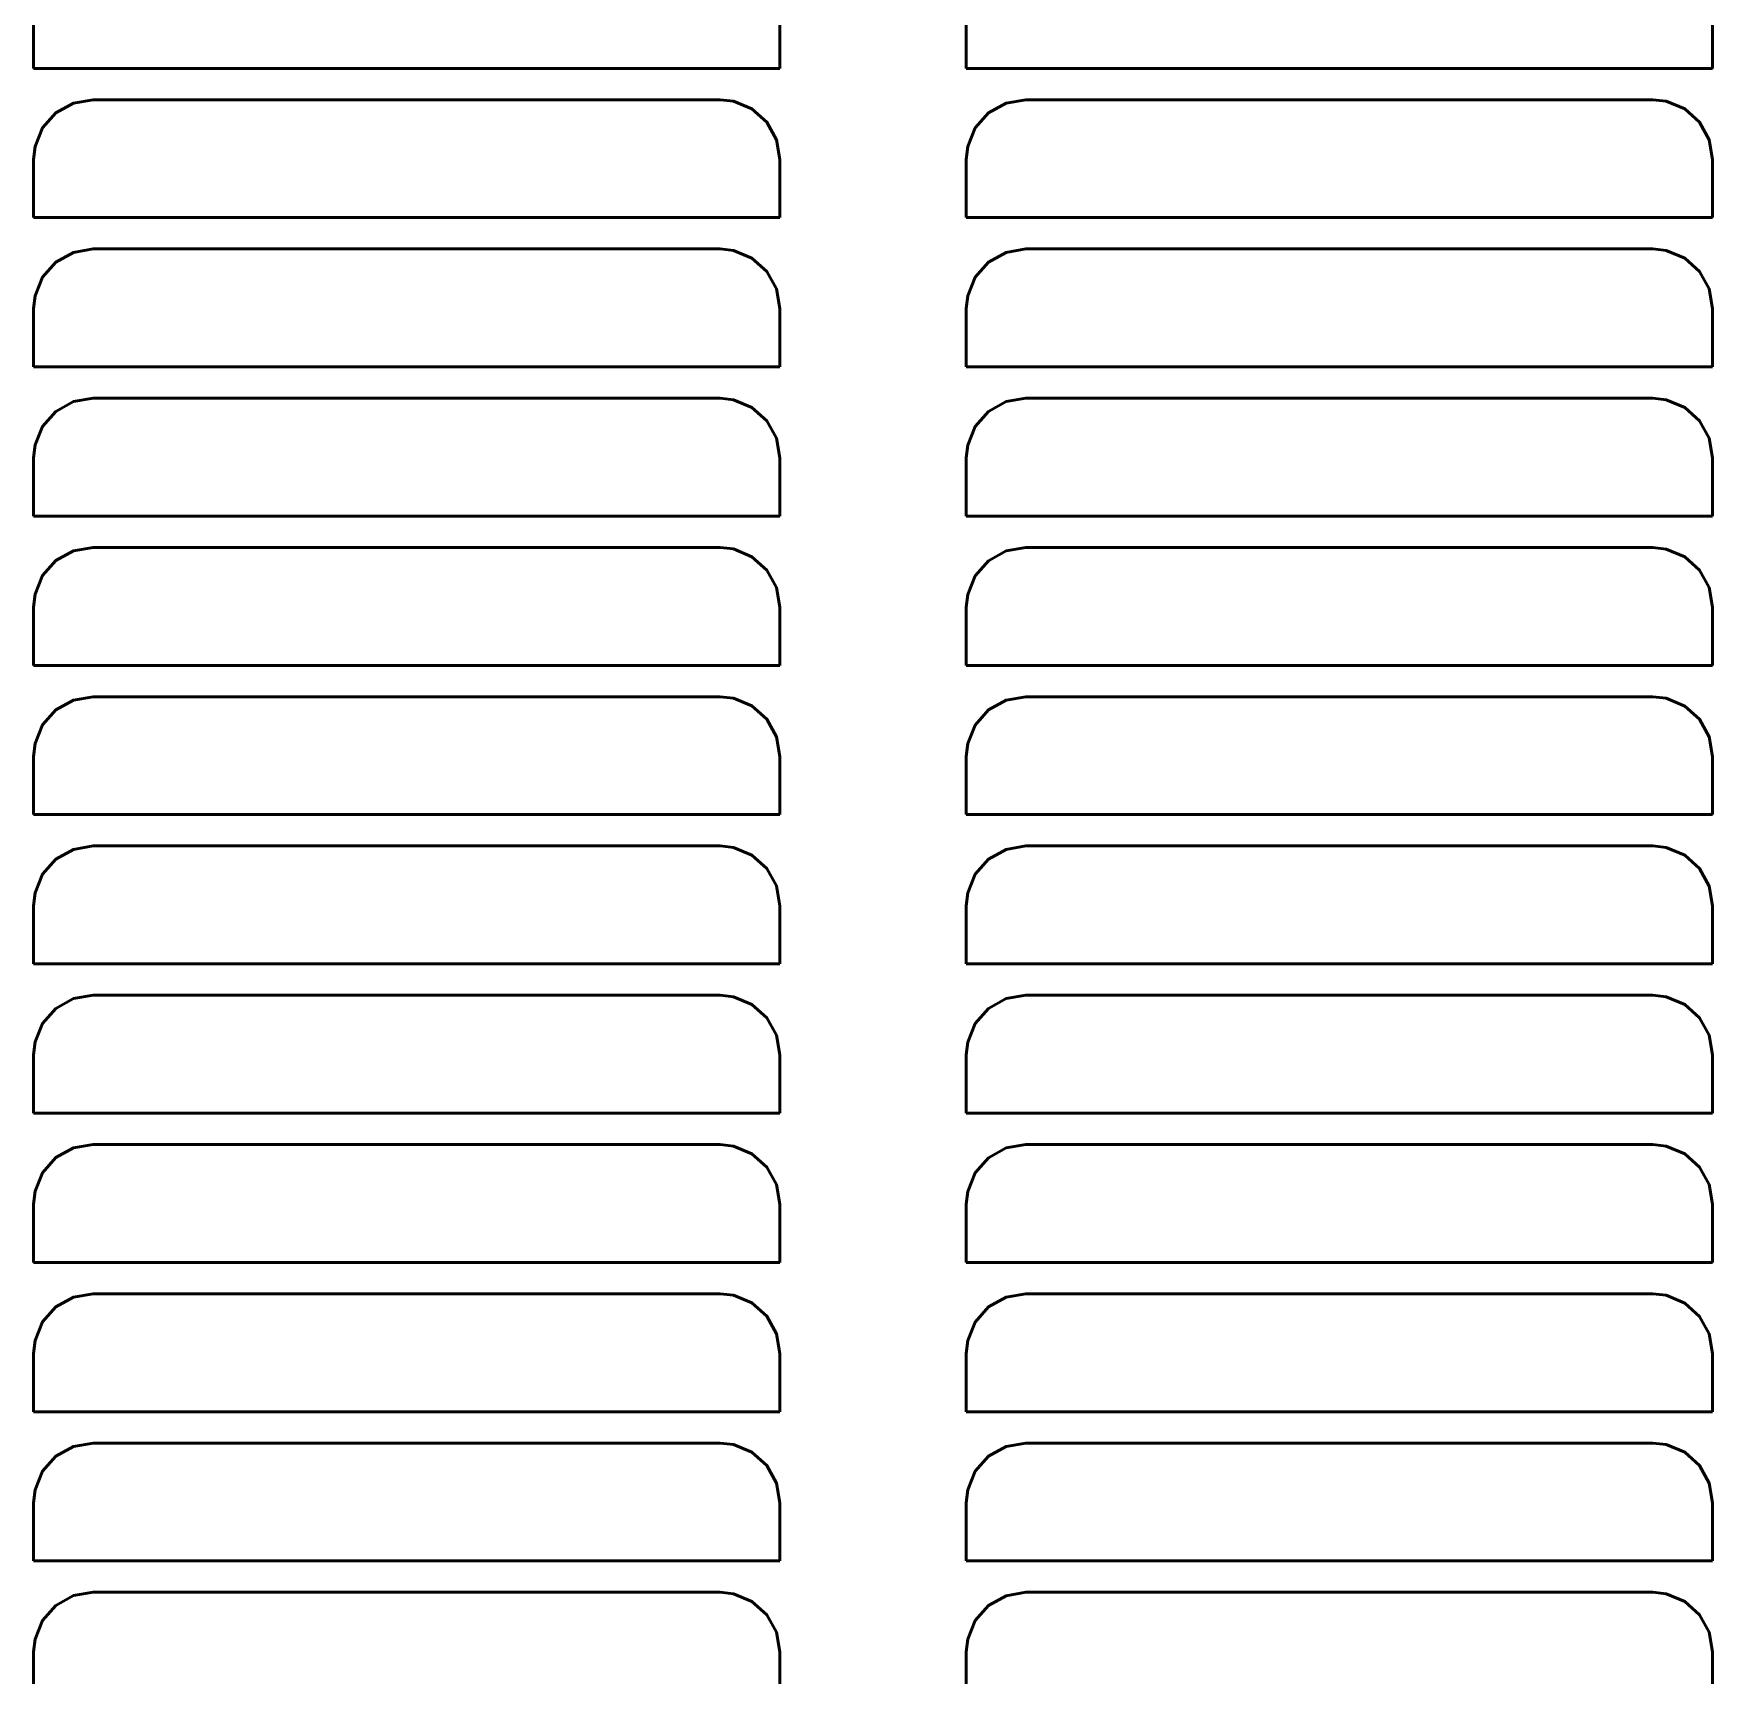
# Model space of a CAD drawing. Header units: inches. Extents: x -0.3 to 35.5, y 0 to 41.5.
# Drawn here: x 25.89 to 31.52, y 10.3 to 15.8 of the extents above; entities that cross this region are included whole.
import ezdxf

# ---------------------------------------------------------------- set-up
doc = ezdxf.new("R2010")
doc.units = ezdxf.units.IN
doc.header["$MEASUREMENT"] = 0
doc.layers.add('AM_0', color=7, linetype='Continuous', lineweight=50)

msp = doc.modelspace()

# ---------------------------------------------------------------- linework, layer by layer
at = {"layer": 'AM_0'}
for p, q in [((25.891, 15.881), (25.891, 15.686)), ((28.391, 15.686), (28.391, 15.881)), ((29.016, 15.881), (29.016, 15.686)), ((31.516, 15.686), (31.516, 15.881)), ((25.891, 15.686), (28.391, 15.686)), ((29.016, 15.686), (31.516, 15.686)), ((28.191, 15.581), (26.091, 15.581)), ((31.316, 15.581), (29.216, 15.581)), ((25.891, 15.381), (25.891, 15.186)), ((28.391, 15.186), (28.391, 15.381)), ((29.016, 15.381), (29.016, 15.186)), ((31.516, 15.186), (31.516, 15.381)), ((25.891, 15.186), (28.391, 15.186)), ((29.016, 15.186), (31.516, 15.186)), ((28.191, 15.081), (26.091, 15.081)), ((31.316, 15.081), (29.216, 15.081)), ((25.891, 14.881), (25.891, 14.686)), ((28.391, 14.686), (28.391, 14.881)), ((29.016, 14.881), (29.016, 14.686)), ((31.516, 14.686), (31.516, 14.881)), ((25.891, 14.686), (28.391, 14.686)), ((29.016, 14.686), (31.516, 14.686)), ((28.191, 14.581), (26.091, 14.581)), ((31.316, 14.581), (29.216, 14.581)), ((25.891, 14.381), (25.891, 14.186)), ((28.391, 14.186), (28.391, 14.381)), ((29.016, 14.381), (29.016, 14.186)), ((31.516, 14.186), (31.516, 14.381)), ((25.891, 14.186), (28.391, 14.186)), ((29.016, 14.186), (31.516, 14.186)), ((28.191, 14.081), (26.091, 14.081)), ((31.316, 14.081), (29.216, 14.081)), ((25.891, 13.881), (25.891, 13.686)), ((28.391, 13.686), (28.391, 13.881)), ((29.016, 13.881), (29.016, 13.686)), ((31.516, 13.686), (31.516, 13.881)), ((25.891, 13.686), (28.391, 13.686)), ((29.016, 13.686), (31.516, 13.686)), ((28.191, 13.581), (26.091, 13.581)), ((31.316, 13.581), (29.216, 13.581)), ((25.891, 13.381), (25.891, 13.186)), ((28.391, 13.186), (28.391, 13.381)), ((29.016, 13.381), (29.016, 13.186)), ((31.516, 13.186), (31.516, 13.381)), ((25.891, 13.186), (28.391, 13.186)), ((29.016, 13.186), (31.516, 13.186)), ((28.191, 13.081), (26.091, 13.081)), ((31.316, 13.081), (29.216, 13.081)), ((25.891, 12.881), (25.891, 12.686)), ((28.391, 12.686), (28.391, 12.881)), ((29.016, 12.881), (29.016, 12.686)), ((31.516, 12.686), (31.516, 12.881)), ((25.891, 12.686), (28.391, 12.686)), ((29.016, 12.686), (31.516, 12.686)), ((28.191, 12.581), (26.091, 12.581)), ((31.316, 12.581), (29.216, 12.581)), ((25.891, 12.381), (25.891, 12.186)), ((28.391, 12.186), (28.391, 12.381)), ((29.016, 12.381), (29.016, 12.186)), ((31.516, 12.186), (31.516, 12.381)), ((25.891, 12.186), (28.391, 12.186)), ((29.016, 12.186), (31.516, 12.186)), ((28.191, 12.081), (26.091, 12.081)), ((31.316, 12.081), (29.216, 12.081)), ((25.891, 11.881), (25.891, 11.686)), ((28.391, 11.686), (28.391, 11.881)), ((29.016, 11.881), (29.016, 11.686)), ((31.516, 11.686), (31.516, 11.881)), ((25.891, 11.686), (28.391, 11.686)), ((29.016, 11.686), (31.516, 11.686)), ((28.191, 11.581), (26.091, 11.581)), ((31.316, 11.581), (29.216, 11.581)), ((25.891, 11.381), (25.891, 11.186)), ((28.391, 11.186), (28.391, 11.381)), ((29.016, 11.381), (29.016, 11.186)), ((31.516, 11.186), (31.516, 11.381)), ((25.891, 11.186), (28.391, 11.186)), ((29.016, 11.186), (31.516, 11.186)), ((28.191, 11.081), (26.091, 11.081)), ((31.316, 11.081), (29.216, 11.081)), ((25.891, 10.881), (25.891, 10.686)), ((28.391, 10.686), (28.391, 10.881)), ((29.016, 10.881), (29.016, 10.686)), ((31.516, 10.686), (31.516, 10.881)), ((25.891, 10.686), (28.391, 10.686)), ((29.016, 10.686), (31.516, 10.686)), ((28.191, 10.581), (26.091, 10.581)), ((31.316, 10.581), (29.216, 10.581)), ((25.891, 10.381), (25.891, 10.186)), ((28.391, 10.186), (28.391, 10.381)), ((29.016, 10.381), (29.016, 10.186)), ((31.516, 10.186), (31.516, 10.381))]:
    msp.add_line(p, q, dxfattribs=at)
for points in [[(26.091, 15.581), (26.0247, 15.5697), (25.9658, 15.537), (25.9212, 15.4866), (25.8958, 15.4244), (25.891, 15.381)], [(28.391, 15.381), (28.3798, 15.447), (28.3475, 15.5055), (28.2976, 15.5502), (28.2357, 15.5759), (28.191, 15.581)], [(29.216, 15.581), (29.1496, 15.5696), (29.0906, 15.5368), (29.046, 15.4863), (29.0207, 15.424), (29.016, 15.381)], [(31.516, 15.381), (31.5048, 15.4469), (31.4727, 15.5053), (31.4231, 15.5499), (31.3612, 15.5758), (31.316, 15.581)], [(26.091, 15.081), (26.0247, 15.0697), (25.9658, 15.037), (25.9212, 14.9866), (25.8958, 14.9244), (25.891, 14.881)], [(28.391, 14.881), (28.3798, 14.947), (28.3475, 15.0055), (28.2976, 15.0502), (28.2357, 15.0759), (28.191, 15.081)], [(29.216, 15.081), (29.1496, 15.0696), (29.0906, 15.0368), (29.046, 14.9863), (29.0207, 14.924), (29.016, 14.881)], [(31.516, 14.881), (31.5048, 14.9469), (31.4727, 15.0053), (31.4231, 15.0499), (31.3612, 15.0758), (31.316, 15.081)], [(26.091, 14.581), (26.0247, 14.5697), (25.9658, 14.537), (25.9212, 14.4866), (25.8958, 14.4244), (25.891, 14.381)], [(28.391, 14.381), (28.3798, 14.447), (28.3475, 14.5055), (28.2976, 14.5502), (28.2357, 14.5759), (28.191, 14.581)], [(29.216, 14.581), (29.1496, 14.5696), (29.0906, 14.5368), (29.046, 14.4863), (29.0207, 14.424), (29.016, 14.381)], [(31.516, 14.381), (31.5048, 14.4469), (31.4727, 14.5053), (31.4231, 14.5499), (31.3612, 14.5758), (31.316, 14.581)], [(26.091, 14.081), (26.0247, 14.0697), (25.9658, 14.037), (25.9212, 13.9866), (25.8958, 13.9244), (25.891, 13.881)], [(28.391, 13.881), (28.3798, 13.947), (28.3475, 14.0055), (28.2976, 14.0502), (28.2357, 14.0759), (28.191, 14.081)], [(29.216, 14.081), (29.1496, 14.0696), (29.0906, 14.0368), (29.046, 13.9863), (29.0207, 13.924), (29.016, 13.881)], [(31.516, 13.881), (31.5048, 13.9469), (31.4727, 14.0053), (31.4231, 14.0499), (31.3612, 14.0758), (31.316, 14.081)], [(26.091, 13.581), (26.0247, 13.5697), (25.9658, 13.537), (25.9212, 13.4866), (25.8958, 13.4244), (25.891, 13.381)], [(28.391, 13.381), (28.3798, 13.447), (28.3475, 13.5055), (28.2976, 13.5502), (28.2357, 13.5759), (28.191, 13.581)], [(29.216, 13.581), (29.1496, 13.5696), (29.0906, 13.5368), (29.046, 13.4863), (29.0207, 13.424), (29.016, 13.381)], [(31.516, 13.381), (31.5048, 13.4469), (31.4727, 13.5053), (31.4231, 13.5499), (31.3612, 13.5758), (31.316, 13.581)], [(26.091, 13.081), (26.0247, 13.0697), (25.9658, 13.037), (25.9212, 12.9866), (25.8958, 12.9244), (25.891, 12.881)], [(28.391, 12.881), (28.3798, 12.947), (28.3475, 13.0055), (28.2976, 13.0502), (28.2357, 13.0759), (28.191, 13.081)], [(29.216, 13.081), (29.1496, 13.0696), (29.0906, 13.0368), (29.046, 12.9863), (29.0207, 12.924), (29.016, 12.881)], [(31.516, 12.881), (31.5048, 12.9469), (31.4727, 13.0053), (31.4231, 13.0499), (31.3612, 13.0758), (31.316, 13.081)], [(26.091, 12.581), (26.0247, 12.5697), (25.9658, 12.537), (25.9212, 12.4866), (25.8958, 12.4244), (25.891, 12.381)], [(28.391, 12.381), (28.3798, 12.447), (28.3475, 12.5055), (28.2976, 12.5502), (28.2357, 12.5759), (28.191, 12.581)], [(29.216, 12.581), (29.1496, 12.5696), (29.0906, 12.5368), (29.046, 12.4863), (29.0207, 12.424), (29.016, 12.381)], [(31.516, 12.381), (31.5048, 12.4469), (31.4727, 12.5053), (31.4231, 12.5499), (31.3612, 12.5758), (31.316, 12.581)], [(26.091, 12.081), (26.0247, 12.0697), (25.9658, 12.037), (25.9212, 11.9866), (25.8958, 11.9244), (25.891, 11.881)], [(28.391, 11.881), (28.3798, 11.947), (28.3475, 12.0055), (28.2976, 12.0502), (28.2357, 12.0759), (28.191, 12.081)], [(29.216, 12.081), (29.1496, 12.0696), (29.0906, 12.0368), (29.046, 11.9863), (29.0207, 11.924), (29.016, 11.881)], [(31.516, 11.881), (31.5048, 11.9469), (31.4727, 12.0053), (31.4231, 12.0499), (31.3612, 12.0758), (31.316, 12.081)], [(26.091, 11.581), (26.0247, 11.5697), (25.9658, 11.537), (25.9212, 11.4866), (25.8958, 11.4244), (25.891, 11.381)], [(28.391, 11.381), (28.3798, 11.447), (28.3475, 11.5055), (28.2976, 11.5502), (28.2357, 11.5759), (28.191, 11.581)], [(29.216, 11.581), (29.1496, 11.5696), (29.0906, 11.5368), (29.046, 11.4863), (29.0207, 11.424), (29.016, 11.381)], [(31.516, 11.381), (31.5048, 11.4469), (31.4727, 11.5053), (31.4231, 11.5499), (31.3612, 11.5758), (31.316, 11.581)], [(26.091, 11.081), (26.0247, 11.0697), (25.9658, 11.037), (25.9212, 10.9866), (25.8958, 10.9244), (25.891, 10.881)], [(28.391, 10.881), (28.3798, 10.947), (28.3475, 11.0055), (28.2976, 11.0502), (28.2357, 11.0759), (28.191, 11.081)], [(29.216, 11.081), (29.1496, 11.0696), (29.0906, 11.0368), (29.046, 10.9863), (29.0207, 10.924), (29.016, 10.881)], [(31.516, 10.881), (31.5048, 10.9469), (31.4727, 11.0053), (31.4231, 11.0499), (31.3612, 11.0758), (31.316, 11.081)], [(26.091, 10.581), (26.0247, 10.5697), (25.9658, 10.537), (25.9212, 10.4866), (25.8958, 10.4244), (25.891, 10.381)], [(28.391, 10.381), (28.3798, 10.447), (28.3475, 10.5055), (28.2976, 10.5502), (28.2357, 10.5759), (28.191, 10.581)], [(29.216, 10.581), (29.1496, 10.5696), (29.0906, 10.5368), (29.046, 10.4863), (29.0207, 10.424), (29.016, 10.381)], [(31.516, 10.381), (31.5048, 10.4469), (31.4727, 10.5053), (31.4231, 10.5499), (31.3612, 10.5758), (31.316, 10.581)]]:
    msp.add_lwpolyline(points, dxfattribs=at)

doc.saveas('drawing.dxf')
